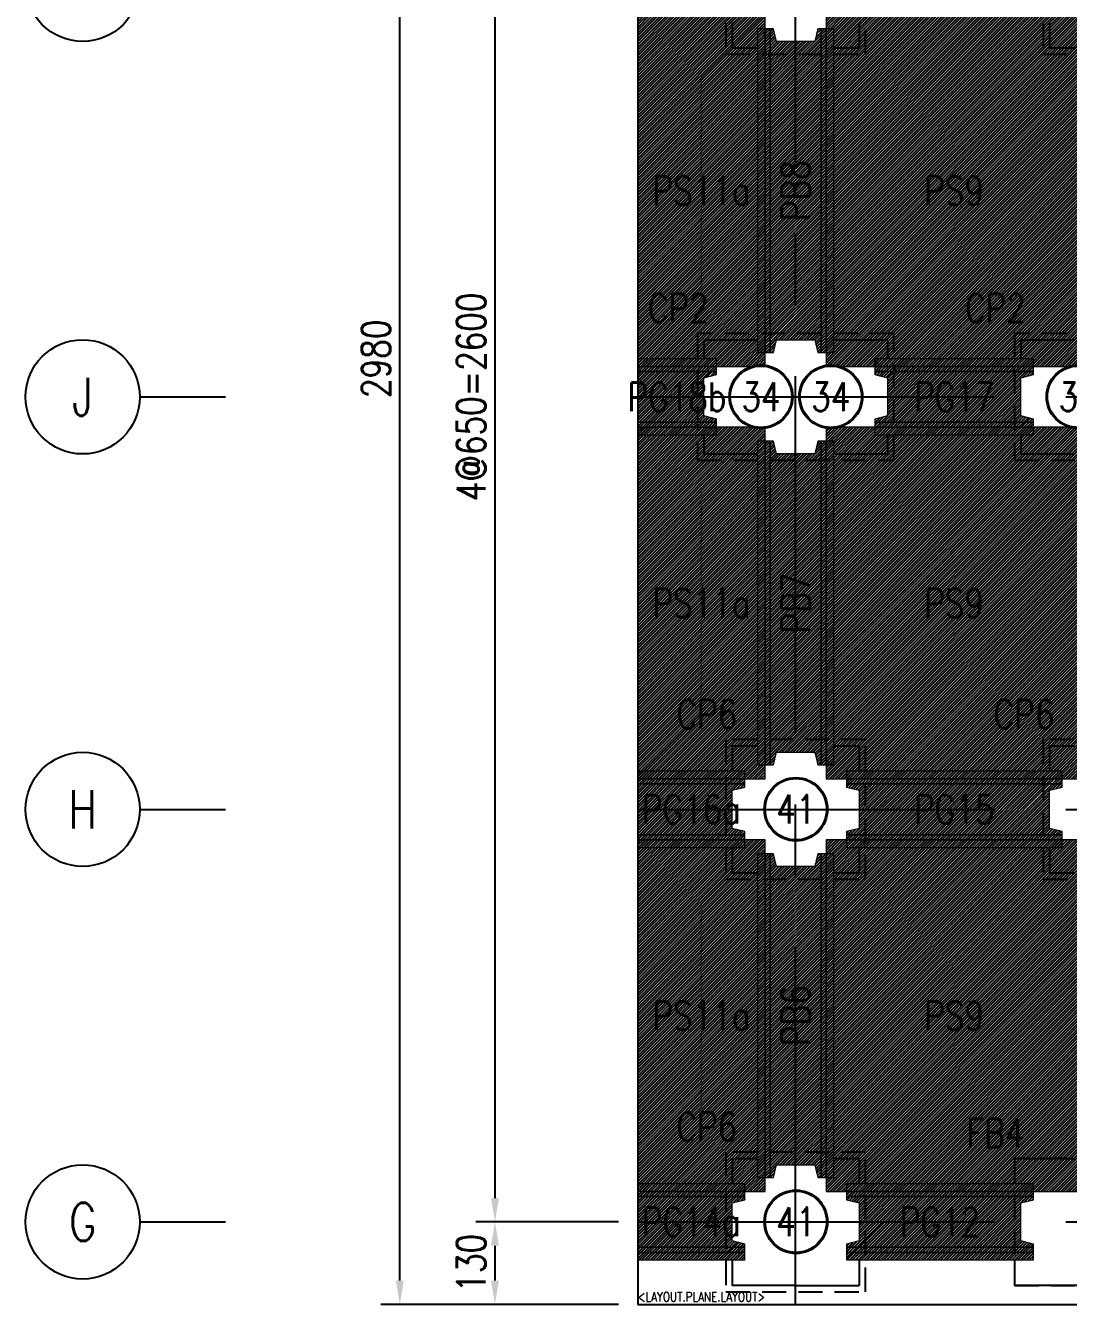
# Model space of a CAD drawing. Extents: x -4754 to 9942, y -22015 to 3841.
# Drawn here: x -1123 to 521, y -19965 to -17950 of the extents above; entities that cross this region are included whole.
import ezdxf
from ezdxf.enums import TextEntityAlignment as Align

# ---------------------------------------------------------------- set-up
doc = ezdxf.new("R2010")
doc.units = 0
doc.header["$LTSCALE"] = 3
doc.linetypes.add('CENTER', pattern=[2, 1.25, -0.25, 0.25, -0.25])
doc.linetypes.add('DASHED', pattern=[19.05, 12.7, -6.35])
doc.layers.get('0').update_dxf_attribs({"linetype": 'CONTINUOUS'})
for name, color, linetype in [('HB_DIM', 1, 'CONTINUOUS'), ('HB_SYMBOLS', 7, 'CONTINUOUS'), ('RCAD.PARM.Trestle', 2, 'CONTINUOUS'), ('基椿', 1, 'CONTINUOUS'), ('底圖', 7, 'CONTINUOUS'), ('預鑄梁', 7, 'CONTINUOUS'), ('預鑄梁_HATCH', 253, 'CONTINUOUS'), ('預鑄梁_TXT', 2, 'CONTINUOUS'), ('預鑄梁_外緣', 7, 'CONTINUOUS'), ('預鑄樁帽', 6, 'CONTINUOUS'), ('預鑄樁帽_TXT', 2, 'CONTINUOUS'), ('預鑄版', 7, 'CONTINUOUS'), ('預鑄版_TXT', 2, 'CONTINUOUS')]:
    doc.layers.add(name, color=color, linetype=linetype)
doc.layers.add('預鑄版_HATCH', color=253, linetype='CONTINUOUS', transparency=0.8)
doc.styles.get("Standard").update_dxf_attribs({"font": 'ROMANS.shx', "width": 0.8, "bigfont": 'LCHINA.shx'})
doc.dimstyles.new('150cm', dxfattribs={"dimscale": 15, "dimtxt": 3, "dimasz": 2.5, "dimexe": 2, "dimexo": 2, "dimgap": 1, "dimtad": 1, "dimdsep": 46, "dimtxsty": 'Standard', "dimcen": 0, "dimclrt": 2, "dimadec": 0, "dimazin": 0, "dimtfac": 1, "dimtix": 1, "dimtmove": 2, "dimatfit": 3, "dimfxl": 1, "dimtolj": 1, "dimtzin": 0, "dimarcsym": 0})

# ---------------------------------------------------------------- blocks, each defined once
blk = doc.blocks.new('*D59')
at = {"layer": 'HB_DIM', "color": 0, "lineweight": -2}
for p, q in [((-188.2, -16984.7), (-563.2, -16984.7)), ((-533.2, -19927.2), (-533.2, -17022.2)), ((-188.2, -19964.7), (-563.2, -19964.7))]:
    blk.add_line(p, q, dxfattribs=at)
at = {"layer": 'HB_DIM', "color": 0}
for points in [[(-526.9, -17022.2), (-539.4, -17022.2), (-533.2, -16984.7)], [(-539.4, -19927.2), (-526.9, -19927.2), (-533.2, -19964.7)]]:
    blk.add_solid(points, dxfattribs=at)
at = {"layer": 'HB_DIM', "color": 2, "linetype": 'Continuous', "insert": (-570.7, -18474.7), "char_height": 45, "attachment_point": 5, "rotation": 90}
blk.add_mtext('\\A1;2980', dxfattribs=at)
blk = doc.blocks.new('gr_t')
at = {"layer": 'HB_SYMBOLS', "color": 4, "linetype": 'Continuous'}
blk.add_line((0, -6), (0, -15), dxfattribs=at)
blk.add_circle((0, 0), 6, dxfattribs=at)
at = {"layer": 'HB_SYMBOLS', "color": 4, "linetype": 'Continuous', "width": 0.8}
blk.add_attdef('A', text='', height=4.5, dxfattribs=at).set_placement((0, 0), align=Align.MIDDLE)
blk = doc.blocks.new('*D63')
at = {"layer": 'HB_DIM', "color": 0, "lineweight": -2}
for p, q in [((-158.2, -19994.7), (-158.2, -20294.7)), ((30.8, -20144.7), (30.8, -20294.7)), ((-120.7, -20264.7), (-6.7, -20264.7))]:
    blk.add_line(p, q, dxfattribs=at)
at = {"layer": 'HB_DIM', "color": 0}
for points in [[(-120.7, -20258.4), (-120.7, -20270.9), (-158.2, -20264.7)], [(-6.7, -20270.9), (-6.7, -20258.4), (30.8, -20264.7)]]:
    blk.add_solid(points, dxfattribs=at)
at = {"layer": 'HB_DIM', "color": 2, "linetype": 'Continuous', "insert": (-63.7, -20227.2), "char_height": 45, "attachment_point": 5}
blk.add_mtext('\\A1;189', dxfattribs=at)
blk = doc.blocks.new('*D94')
at = {"layer": 'HB_DIM', "color": 0, "lineweight": -2}
for p, q in [((-188.2, -17234.7), (-413.2, -17234.7)), ((-383.2, -17272.2), (-383.2, -19797.2)), ((-188.2, -19834.7), (-413.2, -19834.7))]:
    blk.add_line(p, q, dxfattribs=at)
at = {"layer": 'HB_DIM', "color": 0}
for points in [[(-376.9, -17272.2), (-389.4, -17272.2), (-383.2, -17234.7)], [(-389.4, -19797.2), (-376.9, -19797.2), (-383.2, -19834.7)]]:
    blk.add_solid(points, dxfattribs=at)
at = {"layer": 'HB_DIM', "color": 2, "linetype": 'Continuous', "insert": (-420.7, -18534.7), "char_height": 45, "attachment_point": 5, "rotation": 90}
blk.add_mtext('\\A1;4@650=2600', dxfattribs=at)
blk = doc.blocks.new('*D95')
at = {"layer": 'HB_DIM', "color": 0, "lineweight": -2}
for p, q in [((-188.2, -19834.7), (-413.2, -19834.7)), ((-383.2, -19872.2), (-383.2, -19927.2)), ((-188.2, -19964.7), (-413.2, -19964.7))]:
    blk.add_line(p, q, dxfattribs=at)
at = {"layer": 'HB_DIM', "color": 0}
for points in [[(-376.9, -19872.2), (-389.4, -19872.2), (-383.2, -19834.7)], [(-389.4, -19927.2), (-376.9, -19927.2), (-383.2, -19964.7)]]:
    blk.add_solid(points, dxfattribs=at)
at = {"layer": 'HB_DIM', "color": 2, "linetype": 'Continuous', "insert": (-420.7, -19899.7), "char_height": 45, "attachment_point": 5, "rotation": 90}
blk.add_mtext('\\A1;130', dxfattribs=at)
blk = doc.blocks.new('pile')
at = {"color": 7, "linetype": 'Continuous'}
for radius in [50, 48.4]:
    blk.add_circle((0.4, 0.2), radius, dxfattribs=at)
at = {"color": 2, "linetype": 'Continuous', "width": 0.8}
blk.add_attdef('A', text='', height=45, dxfattribs=at).set_placement((0.4, 0.2), align=Align.MIDDLE)

msp = doc.modelspace()

# ---------------------------------------------------------------- hatches: boundary and pattern name
at = {"layer": '預鑄梁_HATCH', "linetype": 'Continuous'}
h = msp.add_hatch(dxfattribs=at)
h.set_pattern_fill('ANSI31', color=256, style=0)
h.paths.add_polyline_path([(30.844, -18444.682), (30.844, -18464.682), (42.844, -18464.682), (50.844, -18464.682), (55.844, -18464.682), (60.844, -18444.682), (120.844, -18444.682), (125.844, -18464.682), (130.844, -18464.682), (138.844, -18464.682), (150.844, -18464.682), (150.844, -18444.682), (150.844, -17974.682), (150.844, -18464.682), (150.844, -17954.682), (150.844, -17954.682), (138.844, -17954.682), (130.844, -17954.682), (125.844, -17954.682), (120.844, -17974.682), (60.844, -17974.682), (55.844, -17954.682), (50.844, -17954.682), (42.844, -17954.682), (30.844, -17954.682), (30.844, -18444.682), (30.844, -17974.682), (30.844, -17954.682), (30.844, -18464.682)], flags=17)
h = msp.add_hatch(dxfattribs=at)
h.set_pattern_fill('ANSI31', color=256, style=0)
h.paths.add_polyline_path([(-158.156, -18594.682), (-34.156, -18594.682), (-34.156, -18594.682), (-34.156, -18582.682), (-34.156, -18574.682), (-34.156, -18569.682), (-54.156, -18564.682), (-54.156, -18504.682), (-34.156, -18499.682), (-34.156, -18494.682), (-34.156, -18486.682), (-34.156, -18474.682), (-34.156, -18474.682), (-158.156, -18474.682), (-158.156, -18474.682)], flags=17)
h = msp.add_hatch(dxfattribs=at)
h.set_pattern_fill('ANSI31', color=256, style=0)
h.paths.add_polyline_path([(215.844, -18594.682), (465.844, -18594.682), (465.844, -18594.682), (465.844, -18582.682), (465.844, -18574.682), (465.844, -18569.682), (445.844, -18564.682), (445.844, -18504.682), (465.844, -18499.682), (465.844, -18494.682), (465.844, -18486.682), (465.844, -18474.682), (465.844, -18474.682), (215.844, -18474.682), (215.844, -18474.682), (215.844, -18486.682), (215.844, -18494.682), (215.844, -18499.682), (235.844, -18504.682), (235.844, -18564.682), (215.844, -18569.682), (215.844, -18574.682), (215.844, -18582.682)], flags=17)
h = msp.add_hatch(dxfattribs=at)
h.set_pattern_fill('ANSI31', color=256, style=0)
h.paths.add_polyline_path([(30.844, -19094.682), (30.844, -19114.682), (42.844, -19114.682), (50.844, -19114.682), (55.844, -19114.682), (60.844, -19094.682), (120.844, -19094.682), (125.844, -19114.682), (130.844, -19114.682), (138.844, -19114.682), (150.844, -19114.682), (150.844, -19094.682), (150.844, -18624.682), (150.844, -19114.682), (150.844, -18604.682), (150.844, -18604.682), (138.844, -18604.682), (130.844, -18604.682), (125.844, -18604.682), (120.844, -18624.682), (60.844, -18624.682), (55.844, -18604.682), (50.844, -18604.682), (42.844, -18604.682), (30.844, -18604.682), (30.844, -19094.682), (30.844, -18624.682), (30.844, -18604.682), (30.844, -19114.682)], flags=17)
h = msp.add_hatch(dxfattribs=at)
h.set_pattern_fill('ANSI31', color=256, style=0)
h.paths.add_polyline_path([(-158.156, -19244.682), (10.844, -19244.682), (10.844, -19244.682), (10.844, -19232.682), (10.844, -19224.682), (10.844, -19219.682), (-9.156, -19214.682), (-9.156, -19154.682), (10.844, -19149.682), (10.844, -19144.682), (10.844, -19136.682), (10.844, -19124.682), (10.844, -19124.682), (-158.156, -19124.682), (-158.156, -19124.682)], flags=17)
h = msp.add_hatch(dxfattribs=at)
h.set_pattern_fill('ANSI31', color=256, style=0)
h.paths.add_polyline_path([(170.844, -19244.682), (510.844, -19244.682), (510.844, -19244.682), (510.844, -19232.682), (510.844, -19224.682), (510.844, -19219.682), (490.844, -19214.682), (490.844, -19154.682), (510.844, -19149.682), (510.844, -19144.682), (510.844, -19136.682), (510.844, -19124.682), (510.844, -19124.682), (170.844, -19124.682), (170.844, -19124.682), (170.844, -19136.682), (170.844, -19144.682), (170.844, -19149.682), (190.844, -19154.682), (190.844, -19214.682), (170.844, -19219.682), (170.844, -19224.682), (170.844, -19232.682)], flags=17)
h = msp.add_hatch(dxfattribs=at)
h.set_pattern_fill('ANSI31', color=256, style=0)
h.paths.add_polyline_path([(30.844, -19744.682), (30.844, -19764.682), (42.844, -19764.682), (50.844, -19764.682), (55.844, -19764.682), (60.844, -19744.682), (120.844, -19744.682), (125.844, -19764.682), (130.844, -19764.682), (138.844, -19764.682), (150.844, -19764.682), (150.844, -19744.682), (150.844, -19274.682), (150.844, -19764.682), (150.844, -19254.682), (150.844, -19254.682), (138.844, -19254.682), (130.844, -19254.682), (125.844, -19254.682), (120.844, -19274.682), (60.844, -19274.682), (55.844, -19254.682), (50.844, -19254.682), (42.844, -19254.682), (30.844, -19254.682), (30.844, -19744.682), (30.844, -19274.682), (30.844, -19254.682), (30.844, -19764.682)], flags=17)
h = msp.add_hatch(dxfattribs=at)
h.set_pattern_fill('ANSI31', color=256, style=0)
h.paths.add_polyline_path([(-158.156, -19894.682), (10.844, -19894.682), (10.844, -19894.682), (10.844, -19882.682), (10.844, -19874.682), (10.844, -19869.682), (-9.156, -19864.682), (-9.156, -19804.682), (10.844, -19799.682), (10.844, -19794.682), (10.844, -19786.682), (10.844, -19774.682), (10.844, -19774.682), (-158.156, -19774.682), (-158.156, -19774.682)], flags=17)
h = msp.add_hatch(dxfattribs=at)
h.set_pattern_fill('ANSI31', color=256, style=0)
h.paths.add_polyline_path([(170.844, -19894.682), (465.844, -19894.682), (465.844, -19894.682), (465.844, -19882.682), (465.844, -19874.682), (465.844, -19869.682), (445.844, -19864.682), (445.844, -19804.682), (465.844, -19799.682), (465.844, -19794.682), (465.844, -19786.682), (465.844, -19774.682), (465.844, -19774.682), (170.844, -19774.682), (170.844, -19774.682), (170.844, -19786.682), (170.844, -19794.682), (170.844, -19799.682), (190.844, -19804.682), (190.844, -19864.682), (170.844, -19869.682), (170.844, -19874.682), (170.844, -19882.682)], flags=17)
at = {"layer": '預鑄版_HATCH', "linetype": 'Continuous'}
h = msp.add_hatch(dxfattribs=at)
h.set_pattern_fill('ANSI31', color=256, style=0)
h.paths.add_polyline_path([(-158.156, -18486.682), (42.844, -18486.682), (42.844, -17932.682), (-158.156, -17932.682)], flags=17)
h = msp.add_hatch(dxfattribs=at)
h.set_pattern_fill('ANSI31', color=256, style=0)
h.paths.add_polyline_path([(138.844, -18486.682), (542.844, -18486.682), (542.844, -17932.682), (138.844, -17932.682)], flags=17)
h = msp.add_hatch(dxfattribs=at)
h.set_pattern_fill('ANSI31', color=256, style=0)
h.paths.add_polyline_path([(-158.156, -19136.682), (42.844, -19136.682), (42.844, -18582.682), (-158.156, -18582.682)], flags=17)
h = msp.add_hatch(dxfattribs=at)
h.set_pattern_fill('ANSI31', color=256, style=0)
h.paths.add_polyline_path([(138.844, -19136.682), (542.844, -19136.682), (542.844, -18582.682), (138.844, -18582.682)], flags=17)
h = msp.add_hatch(dxfattribs=at)
h.set_pattern_fill('ANSI31', color=256, style=0)
h.paths.add_polyline_path([(-158.156, -19786.682), (42.844, -19786.682), (42.844, -19232.682), (-158.156, -19232.682)], flags=17)
h = msp.add_hatch(dxfattribs=at)
h.set_pattern_fill('ANSI31', color=256, style=0)
h.paths.add_polyline_path([(138.844, -19786.682), (542.844, -19786.682), (542.844, -19232.682), (138.844, -19232.682)], flags=17)

# ---------------------------------------------------------------- linework, layer by layer
at = {"layer": '底圖', "color": 4, "linetype": 'Continuous'}
msp.add_lwpolyline([(-158.156, -19964.682), (4339.844, -19964.682), (4339.844, -16984.682), (-158.156, -16984.682), (-158.156, -19964.682)], dxfattribs=at)
at = {"layer": '底圖', "color": 252, "linetype": 'CENTER', "ltscale": 150}
for points in [[(90.844, -19964.682), (90.844, -16984.682)], [(-158.156, -18534.682), (4339.844, -18534.682)], [(-158.156, -19184.682), (4339.844, -19184.682)], [(-158.156, -19834.682), (4339.844, -19834.682)]]:
    msp.add_lwpolyline(points, dxfattribs=at)
at = {"layer": '預鑄梁', "lineweight": 5}
for p, q in [((42.844, -17954.682, 140), (30.844, -17954.682, 140)), ((30.844, -17954.682, 140), (30.844, -17974.682, 140)), ((50.844, -17954.682, 124), (42.844, -17954.682, 140)), ((42.844, -17954.682, 140), (42.844, -17974.682, 140)), ((42.844, -17974.682, 140), (42.844, -17954.682, 140)), ((55.844, -17954.682, 124), (50.844, -17954.682, 124)), ((50.844, -17954.682, 124), (50.844, -17974.682, 124)), ((50.844, -17974.682, 124), (50.844, -17954.682, 124)), ((60.844, -17974.682, 124), (55.844, -17954.682, 124)), ((125.844, -17954.682, 124), (120.844, -17974.682, 124)), ((130.844, -17954.682, 124), (125.844, -17954.682, 124)), ((130.844, -17974.682, 124), (130.844, -17954.682, 124)), ((130.844, -17954.682, 124), (130.844, -17974.682, 124)), ((138.844, -17954.682, 140), (130.844, -17954.682, 124)), ((138.844, -17974.682, 140), (138.844, -17954.682, 140)), ((138.844, -17954.682, 140), (138.844, -17974.682, 140)), ((150.844, -17954.682, 140), (138.844, -17954.682, 140)), ((150.844, -17974.682, 140), (150.844, -17954.682, 140)), ((30.844, -17974.682, 140), (30.844, -18444.682, 140)), ((42.844, -17974.682, 140), (42.844, -18444.682, 140)), ((42.844, -18444.682, 140), (42.844, -17974.682, 140)), ((50.844, -18444.682, 124), (50.844, -17974.682, 124)), ((50.844, -17974.682, 124), (50.844, -18444.682, 124)), ((120.844, -17974.682, 124), (60.844, -17974.682, 124)), ((130.844, -17974.682, 124), (130.844, -18444.682, 124)), ((130.844, -18444.682, 124), (130.844, -17974.682, 124)), ((138.844, -17974.682, 140), (138.844, -18444.682, 140)), ((138.844, -18444.682, 140), (138.844, -17974.682, 140)), ((150.844, -18444.682, 140), (150.844, -17974.682, 140)), ((30.844, -18444.682, 140), (30.844, -18464.682, 140)), ((42.844, -18444.682, 140), (42.844, -18464.682, 140)), ((42.844, -18464.682, 140), (42.844, -18444.682, 140)), ((50.844, -18444.682, 124), (50.844, -18464.682, 124)), ((50.844, -18464.682, 124), (50.844, -18444.682, 124)), ((55.844, -18464.682, 124), (60.844, -18444.682, 124)), ((60.844, -18444.682, 124), (120.844, -18444.682, 124)), ((120.844, -18444.682, 124), (125.844, -18464.682, 124)), ((130.844, -18464.682, 124), (130.844, -18444.682, 124)), ((130.844, -18444.682, 124), (130.844, -18464.682, 124)), ((138.844, -18464.682, 140), (138.844, -18444.682, 140)), ((138.844, -18444.682, 140), (138.844, -18464.682, 140)), ((150.844, -18464.682, 140), (150.844, -18444.682, 140)), ((-54.156, -18474.682, 140), (-158.156, -18474.682, 140)), ((-158.156, -18474.682, 140), (-158.156, -18486.682, 140)), ((-34.156, -18474.682, 140), (-54.156, -18474.682, 140)), ((-34.156, -18486.682, 140), (-34.156, -18474.682, 140)), ((30.844, -18464.682, 140), (42.844, -18464.682, 140)), ((42.844, -18464.682, 140), (50.844, -18464.682, 124)), ((50.844, -18464.682, 124), (55.844, -18464.682, 124)), ((125.844, -18464.682, 124), (130.844, -18464.682, 124)), ((130.844, -18464.682, 124), (138.844, -18464.682, 140)), ((138.844, -18464.682, 140), (150.844, -18464.682, 140)), ((235.844, -18474.682, 140), (215.844, -18474.682, 140)), ((215.844, -18474.682, 140), (215.844, -18486.682, 140)), ((445.844, -18474.682, 140), (235.844, -18474.682, 140)), ((465.844, -18474.682, 140), (445.844, -18474.682, 140)), ((465.844, -18486.682, 140), (465.844, -18474.682, 140)), ((-54.156, -18486.682, 140), (-158.156, -18486.682, 140)), ((-158.156, -18486.682, 140), (-158.156, -18494.682, 127)), ((-158.156, -18486.682, 140), (-54.156, -18486.682, 140)), ((-158.156, -18494.682, 127), (-54.156, -18494.682, 127)), ((-54.156, -18494.682, 127), (-158.156, -18494.682, 127)), ((-158.156, -18494.682, 127), (-158.156, -18574.682, 127)), ((-34.156, -18486.682, 140), (-54.156, -18486.682, 140)), ((-54.156, -18486.682, 140), (-34.156, -18486.682, 140)), ((-34.156, -18494.682, 127), (-54.156, -18494.682, 127)), ((-54.156, -18494.682, 127), (-34.156, -18494.682, 127)), ((-34.156, -18494.682, 127), (-34.156, -18486.682, 140)), ((-34.156, -18499.682, 127), (-34.156, -18494.682, 127)), ((235.844, -18486.682, 140), (215.844, -18486.682, 140)), ((215.844, -18486.682, 140), (215.844, -18494.682, 127)), ((215.844, -18486.682, 140), (235.844, -18486.682, 140)), ((235.844, -18494.682, 127), (215.844, -18494.682, 127)), ((215.844, -18494.682, 127), (215.844, -18499.682, 127)), ((215.844, -18494.682, 127), (235.844, -18494.682, 127)), ((445.844, -18486.682, 140), (235.844, -18486.682, 140)), ((235.844, -18486.682, 140), (445.844, -18486.682, 140)), ((235.844, -18494.682, 127), (445.844, -18494.682, 127)), ((445.844, -18494.682, 127), (235.844, -18494.682, 127)), ((465.844, -18486.682, 140), (445.844, -18486.682, 140)), ((445.844, -18486.682, 140), (465.844, -18486.682, 140)), ((465.844, -18494.682, 127), (445.844, -18494.682, 127)), ((445.844, -18494.682, 127), (465.844, -18494.682, 127)), ((465.844, -18494.682, 127), (465.844, -18486.682, 140)), ((465.844, -18499.682, 127), (465.844, -18494.682, 127)), ((-54.156, -18504.682, 127), (-34.156, -18499.682, 127)), ((-54.156, -18564.682, 127), (-54.156, -18504.682, 127)), ((215.844, -18499.682, 127), (235.844, -18504.682, 127)), ((235.844, -18504.682, 127), (235.844, -18564.682, 127)), ((445.844, -18504.682, 127), (465.844, -18499.682, 127)), ((445.844, -18564.682, 127), (445.844, -18504.682, 127)), ((-54.156, -18574.682, 127), (-158.156, -18574.682, 127)), ((-158.156, -18574.682, 127), (-158.156, -18582.682, 143)), ((-158.156, -18574.682, 127), (-54.156, -18574.682, 127)), ((-34.156, -18569.682, 127), (-54.156, -18564.682, 127)), ((-54.156, -18574.682, 127), (-34.156, -18574.682, 127)), ((-34.156, -18574.682, 127), (-54.156, -18574.682, 127)), ((-34.156, -18574.682, 127), (-34.156, -18569.682, 127)), ((-34.156, -18582.682, 143), (-34.156, -18574.682, 127)), ((235.844, -18564.682, 127), (215.844, -18569.682, 127)), ((215.844, -18569.682, 127), (215.844, -18574.682, 127)), ((215.844, -18574.682, 127), (235.844, -18574.682, 127)), ((235.844, -18574.682, 127), (215.844, -18574.682, 127)), ((215.844, -18574.682, 127), (215.844, -18582.682, 143)), ((445.844, -18574.682, 127), (235.844, -18574.682, 127)), ((235.844, -18574.682, 127), (445.844, -18574.682, 127)), ((465.844, -18569.682, 127), (445.844, -18564.682, 127)), ((445.844, -18574.682, 127), (465.844, -18574.682, 127)), ((465.844, -18574.682, 127), (445.844, -18574.682, 127)), ((465.844, -18574.682, 127), (465.844, -18569.682, 127)), ((465.844, -18582.682, 143), (465.844, -18574.682, 127)), ((-54.156, -18582.682, 143), (-158.156, -18582.682, 143)), ((-158.156, -18582.682, 143), (-158.156, -18594.682, 143)), ((-158.156, -18582.682, 143), (-54.156, -18582.682, 143)), ((-158.156, -18594.682, 143), (-54.156, -18594.682, 143)), ((-54.156, -18582.682, 143), (-34.156, -18582.682, 143)), ((-34.156, -18582.682, 143), (-54.156, -18582.682, 143)), ((-54.156, -18594.682, 143), (-34.156, -18594.682, 143)), ((-34.156, -18594.682, 143), (-34.156, -18582.682, 143)), ((215.844, -18582.682, 143), (235.844, -18582.682, 143)), ((235.844, -18582.682, 143), (215.844, -18582.682, 143)), ((215.844, -18582.682, 143), (215.844, -18594.682, 143)), ((215.844, -18594.682, 143), (235.844, -18594.682, 143)), ((445.844, -18582.682, 143), (235.844, -18582.682, 143)), ((235.844, -18582.682, 143), (445.844, -18582.682, 143)), ((235.844, -18594.682, 143), (445.844, -18594.682, 143)), ((445.844, -18582.682, 143), (465.844, -18582.682, 143)), ((465.844, -18582.682, 143), (445.844, -18582.682, 143)), ((445.844, -18594.682, 143), (465.844, -18594.682, 143)), ((465.844, -18594.682, 143), (465.844, -18582.682, 143)), ((42.844, -18604.682, 143), (30.844, -18604.682, 143)), ((30.844, -18604.682, 143), (30.844, -18624.682, 143)), ((50.844, -18604.682, 127), (42.844, -18604.682, 143)), ((42.844, -18604.682, 143), (42.844, -18624.682, 143)), ((42.844, -18624.682, 143), (42.844, -18604.682, 143)), ((55.844, -18604.682, 127), (50.844, -18604.682, 127)), ((50.844, -18604.682, 127), (50.844, -18624.682, 127)), ((50.844, -18624.682, 127), (50.844, -18604.682, 127)), ((60.844, -18624.682, 127), (55.844, -18604.682, 127)), ((125.844, -18604.682, 127), (120.844, -18624.682, 127)), ((130.844, -18604.682, 127), (125.844, -18604.682, 127)), ((130.844, -18624.682, 127), (130.844, -18604.682, 127)), ((130.844, -18604.682, 127), (130.844, -18624.682, 127)), ((138.844, -18604.682, 143), (130.844, -18604.682, 127)), ((138.844, -18624.682, 143), (138.844, -18604.682, 143)), ((138.844, -18604.682, 143), (138.844, -18624.682, 143)), ((150.844, -18604.682, 143), (138.844, -18604.682, 143)), ((150.844, -18624.682, 143), (150.844, -18604.682, 143)), ((30.844, -18624.682, 143), (30.844, -19094.682, 143)), ((42.844, -18624.682, 143), (42.844, -19094.682, 143)), ((42.844, -19094.682, 143), (42.844, -18624.682, 143)), ((50.844, -19094.682, 127), (50.844, -18624.682, 127)), ((50.844, -18624.682, 127), (50.844, -19094.682, 127)), ((120.844, -18624.682, 127), (60.844, -18624.682, 127)), ((130.844, -18624.682, 127), (130.844, -19094.682, 127)), ((130.844, -19094.682, 127), (130.844, -18624.682, 127)), ((138.844, -18624.682, 143), (138.844, -19094.682, 143)), ((138.844, -19094.682, 143), (138.844, -18624.682, 143)), ((150.844, -19094.682, 143), (150.844, -18624.682, 143)), ((30.844, -19094.682, 143), (30.844, -19114.682, 143)), ((42.844, -19094.682, 143), (42.844, -19114.682, 143)), ((42.844, -19114.682, 143), (42.844, -19094.682, 143)), ((50.844, -19094.682, 127), (50.844, -19114.682, 127)), ((50.844, -19114.682, 127), (50.844, -19094.682, 127)), ((55.844, -19114.682, 127), (60.844, -19094.682, 127)), ((60.844, -19094.682, 127), (120.844, -19094.682, 127)), ((120.844, -19094.682, 127), (125.844, -19114.682, 127)), ((130.844, -19114.682, 127), (130.844, -19094.682, 127)), ((130.844, -19094.682, 127), (130.844, -19114.682, 127)), ((138.844, -19114.682, 143), (138.844, -19094.682, 143)), ((138.844, -19094.682, 143), (138.844, -19114.682, 143)), ((150.844, -19114.682, 143), (150.844, -19094.682, 143)), ((30.844, -19114.682, 143), (42.844, -19114.682, 143)), ((42.844, -19114.682, 143), (50.844, -19114.682, 127)), ((50.844, -19114.682, 127), (55.844, -19114.682, 127)), ((125.844, -19114.682, 127), (130.844, -19114.682, 127)), ((130.844, -19114.682, 127), (138.844, -19114.682, 143)), ((138.844, -19114.682, 143), (150.844, -19114.682, 143)), ((-9.156, -19124.682, 143), (-158.156, -19124.682, 143)), ((-158.156, -19124.682, 143), (-158.156, -19136.682, 143)), ((-9.156, -19136.682, 143), (-158.156, -19136.682, 143)), ((-158.156, -19136.682, 143), (-158.156, -19144.682, 130)), ((-158.156, -19136.682, 143), (-9.156, -19136.682, 143)), ((10.844, -19124.682, 143), (-9.156, -19124.682, 143)), ((10.844, -19136.682, 143), (-9.156, -19136.682, 143)), ((-9.156, -19136.682, 143), (10.844, -19136.682, 143)), ((10.844, -19136.682, 143), (10.844, -19124.682, 143)), ((10.844, -19144.682, 130), (10.844, -19136.682, 143)), ((190.844, -19124.682, 143), (170.844, -19124.682, 143)), ((170.844, -19124.682, 143), (170.844, -19136.682, 143)), ((190.844, -19136.682, 143), (170.844, -19136.682, 143)), ((170.844, -19136.682, 143), (170.844, -19144.682, 130)), ((170.844, -19136.682, 143), (190.844, -19136.682, 143)), ((490.844, -19124.682, 143), (190.844, -19124.682, 143)), ((490.844, -19136.682, 143), (190.844, -19136.682, 143)), ((190.844, -19136.682, 143), (490.844, -19136.682, 143)), ((510.844, -19124.682, 143), (490.844, -19124.682, 143)), ((510.844, -19136.682, 143), (490.844, -19136.682, 143)), ((490.844, -19136.682, 143), (510.844, -19136.682, 143)), ((510.844, -19136.682, 143), (510.844, -19124.682, 143)), ((510.844, -19144.682, 130), (510.844, -19136.682, 143)), ((-158.156, -19144.682, 130), (-9.156, -19144.682, 130)), ((-9.156, -19144.682, 130), (-158.156, -19144.682, 130)), ((-158.156, -19144.682, 130), (-158.156, -19224.682, 130)), ((10.844, -19144.682, 130), (-9.156, -19144.682, 130)), ((-9.156, -19144.682, 130), (10.844, -19144.682, 130)), ((-9.156, -19154.682, 130), (10.844, -19149.682, 130)), ((-9.156, -19214.682, 130), (-9.156, -19154.682, 130)), ((10.844, -19149.682, 130), (10.844, -19144.682, 130)), ((190.844, -19144.682, 130), (170.844, -19144.682, 130)), ((170.844, -19144.682, 130), (170.844, -19149.682, 130)), ((170.844, -19144.682, 130), (190.844, -19144.682, 130)), ((170.844, -19149.682, 130), (190.844, -19154.682, 130)), ((190.844, -19144.682, 130), (490.844, -19144.682, 130)), ((490.844, -19144.682, 130), (190.844, -19144.682, 130)), ((190.844, -19154.682, 130), (190.844, -19214.682, 130)), ((510.844, -19144.682, 130), (490.844, -19144.682, 130)), ((490.844, -19144.682, 130), (510.844, -19144.682, 130)), ((490.844, -19154.682, 130), (510.844, -19149.682, 130)), ((490.844, -19214.682, 130), (490.844, -19154.682, 130)), ((510.844, -19149.682, 130), (510.844, -19144.682, 130)), ((10.844, -19219.682, 130), (-9.156, -19214.682, 130)), ((10.844, -19224.682, 130), (10.844, -19219.682, 130)), ((190.844, -19214.682, 130), (170.844, -19219.682, 130)), ((170.844, -19219.682, 130), (170.844, -19224.682, 130)), ((510.844, -19219.682, 130), (490.844, -19214.682, 130)), ((510.844, -19224.682, 130), (510.844, -19219.682, 130)), ((-9.156, -19224.682, 130), (-158.156, -19224.682, 130)), ((-158.156, -19224.682, 130), (-158.156, -19232.682, 146)), ((-158.156, -19224.682, 130), (-9.156, -19224.682, 130)), ((-9.156, -19232.682, 146), (-158.156, -19232.682, 146)), ((-158.156, -19232.682, 146), (-158.156, -19244.682, 146)), ((-158.156, -19232.682, 146), (-9.156, -19232.682, 146)), ((-9.156, -19224.682, 130), (10.844, -19224.682, 130)), ((10.844, -19224.682, 130), (-9.156, -19224.682, 130)), ((-9.156, -19232.682, 146), (10.844, -19232.682, 146)), ((10.844, -19232.682, 146), (-9.156, -19232.682, 146)), ((10.844, -19232.682, 146), (10.844, -19224.682, 130)), ((10.844, -19244.682, 146), (10.844, -19232.682, 146)), ((170.844, -19224.682, 130), (190.844, -19224.682, 130)), ((190.844, -19224.682, 130), (170.844, -19224.682, 130)), ((170.844, -19224.682, 130), (170.844, -19232.682, 146)), ((170.844, -19232.682, 146), (190.844, -19232.682, 146)), ((190.844, -19232.682, 146), (170.844, -19232.682, 146)), ((170.844, -19232.682, 146), (170.844, -19244.682, 146)), ((490.844, -19224.682, 130), (190.844, -19224.682, 130)), ((190.844, -19224.682, 130), (490.844, -19224.682, 130)), ((490.844, -19232.682, 146), (190.844, -19232.682, 146)), ((190.844, -19232.682, 146), (490.844, -19232.682, 146)), ((490.844, -19224.682, 130), (510.844, -19224.682, 130)), ((510.844, -19224.682, 130), (490.844, -19224.682, 130)), ((490.844, -19232.682, 146), (510.844, -19232.682, 146)), ((510.844, -19232.682, 146), (490.844, -19232.682, 146)), ((510.844, -19232.682, 146), (510.844, -19224.682, 130)), ((510.844, -19244.682, 146), (510.844, -19232.682, 146)), ((-158.156, -19244.682, 146), (-9.156, -19244.682, 146)), ((-9.156, -19244.682, 146), (10.844, -19244.682, 146)), ((42.844, -19254.682, 146), (30.844, -19254.682, 146)), ((30.844, -19254.682, 146), (30.844, -19274.682, 146)), ((50.844, -19254.682, 130), (42.844, -19254.682, 146)), ((42.844, -19254.682, 146), (42.844, -19274.682, 146)), ((42.844, -19274.682, 146), (42.844, -19254.682, 146)), ((55.844, -19254.682, 130), (50.844, -19254.682, 130)), ((50.844, -19254.682, 130), (50.844, -19274.682, 130)), ((50.844, -19274.682, 130), (50.844, -19254.682, 130)), ((60.844, -19274.682, 130), (55.844, -19254.682, 130)), ((125.844, -19254.682, 130), (120.844, -19274.682, 130)), ((130.844, -19254.682, 130), (125.844, -19254.682, 130)), ((130.844, -19274.682, 130), (130.844, -19254.682, 130)), ((130.844, -19254.682, 130), (130.844, -19274.682, 130)), ((138.844, -19254.682, 146), (130.844, -19254.682, 130)), ((138.844, -19274.682, 146), (138.844, -19254.682, 146)), ((138.844, -19254.682, 146), (138.844, -19274.682, 146)), ((150.844, -19254.682, 146), (138.844, -19254.682, 146)), ((150.844, -19274.682, 146), (150.844, -19254.682, 146)), ((170.844, -19244.682, 146), (190.844, -19244.682, 146)), ((190.844, -19244.682, 146), (490.844, -19244.682, 146)), ((490.844, -19244.682, 146), (510.844, -19244.682, 146)), ((30.844, -19274.682, 146), (30.844, -19744.682, 146)), ((42.844, -19274.682, 146), (42.844, -19744.682, 146)), ((42.844, -19744.682, 146), (42.844, -19274.682, 146)), ((50.844, -19744.682, 130), (50.844, -19274.682, 130)), ((50.844, -19274.682, 130), (50.844, -19744.682, 130)), ((120.844, -19274.682, 130), (60.844, -19274.682, 130)), ((130.844, -19274.682, 130), (130.844, -19744.682, 130)), ((130.844, -19744.682, 130), (130.844, -19274.682, 130)), ((138.844, -19274.682, 146), (138.844, -19744.682, 146)), ((138.844, -19744.682, 146), (138.844, -19274.682, 146)), ((150.844, -19744.682, 146), (150.844, -19274.682, 146)), ((30.844, -19744.682, 146), (30.844, -19764.682, 146)), ((42.844, -19744.682, 146), (42.844, -19764.682, 146)), ((42.844, -19764.682, 146), (42.844, -19744.682, 146)), ((50.844, -19744.682, 130), (50.844, -19764.682, 130)), ((50.844, -19764.682, 130), (50.844, -19744.682, 130)), ((55.844, -19764.682, 130), (60.844, -19744.682, 130)), ((60.844, -19744.682, 130), (120.844, -19744.682, 130)), ((120.844, -19744.682, 130), (125.844, -19764.682, 130)), ((130.844, -19764.682, 130), (130.844, -19744.682, 130)), ((130.844, -19744.682, 130), (130.844, -19764.682, 130)), ((138.844, -19764.682, 146), (138.844, -19744.682, 146)), ((138.844, -19744.682, 146), (138.844, -19764.682, 146)), ((150.844, -19764.682, 146), (150.844, -19744.682, 146)), ((30.844, -19764.682, 146), (42.844, -19764.682, 146)), ((42.844, -19764.682, 146), (50.844, -19764.682, 130)), ((50.844, -19764.682, 130), (55.844, -19764.682, 130)), ((125.844, -19764.682, 130), (130.844, -19764.682, 130)), ((130.844, -19764.682, 130), (138.844, -19764.682, 146)), ((138.844, -19764.682, 146), (150.844, -19764.682, 146)), ((-9.156, -19774.682, 146), (-158.156, -19774.682, 146)), ((-158.156, -19774.682, 146), (-158.156, -19786.682, 146)), ((-9.156, -19786.682, 146), (-158.156, -19786.682, 146)), ((-158.156, -19786.682, 146), (-158.156, -19794.682, 134)), ((-158.156, -19786.682, 146), (-9.156, -19786.682, 146)), ((10.844, -19774.682, 146), (-9.156, -19774.682, 146)), ((10.844, -19786.682, 146), (-9.156, -19786.682, 146)), ((-9.156, -19786.682, 146), (10.844, -19786.682, 146)), ((10.844, -19786.682, 146), (10.844, -19774.682, 146)), ((10.844, -19794.682, 134), (10.844, -19786.682, 146)), ((190.844, -19774.682, 146), (170.844, -19774.682, 146)), ((170.844, -19774.682, 146), (170.844, -19786.682, 146)), ((190.844, -19786.682, 146), (170.844, -19786.682, 146)), ((170.844, -19786.682, 146), (170.844, -19794.682, 134)), ((170.844, -19786.682, 146), (190.844, -19786.682, 146)), ((445.844, -19774.682, 146), (190.844, -19774.682, 146)), ((445.844, -19786.682, 146), (190.844, -19786.682, 146)), ((190.844, -19786.682, 146), (445.844, -19786.682, 146)), ((465.844, -19774.682, 146), (445.844, -19774.682, 146)), ((465.844, -19786.682, 146), (445.844, -19786.682, 146)), ((445.844, -19786.682, 146), (465.844, -19786.682, 146)), ((465.844, -19786.682, 146), (465.844, -19774.682, 146)), ((465.844, -19794.682, 134), (465.844, -19786.682, 146)), ((-158.156, -19794.682, 134), (-9.156, -19794.682, 134)), ((-9.156, -19794.682, 134), (-158.156, -19794.682, 134)), ((-158.156, -19794.682, 134), (-158.156, -19874.682, 134)), ((10.844, -19794.682, 134), (-9.156, -19794.682, 134)), ((-9.156, -19794.682, 134), (10.844, -19794.682, 134)), ((-9.156, -19804.682, 134), (10.844, -19799.682, 134)), ((-9.156, -19864.682, 134), (-9.156, -19804.682, 134)), ((10.844, -19799.682, 134), (10.844, -19794.682, 134)), ((190.844, -19794.682, 134), (170.844, -19794.682, 134)), ((170.844, -19794.682, 134), (170.844, -19799.682, 134)), ((170.844, -19794.682, 134), (190.844, -19794.682, 134)), ((170.844, -19799.682, 134), (190.844, -19804.682, 134)), ((190.844, -19794.682, 134), (445.844, -19794.682, 134)), ((445.844, -19794.682, 134), (190.844, -19794.682, 134)), ((190.844, -19804.682, 134), (190.844, -19864.682, 134)), ((465.844, -19794.682, 134), (445.844, -19794.682, 134)), ((445.844, -19794.682, 134), (465.844, -19794.682, 134)), ((445.844, -19804.682, 134), (465.844, -19799.682, 134)), ((445.844, -19864.682, 134), (445.844, -19804.682, 134)), ((465.844, -19799.682, 134), (465.844, -19794.682, 134)), ((10.844, -19869.682, 134), (-9.156, -19864.682, 134)), ((190.844, -19864.682, 134), (170.844, -19869.682, 134)), ((465.844, -19869.682, 134), (445.844, -19864.682, 134)), ((-9.156, -19874.682, 134), (-158.156, -19874.682, 134)), ((-158.156, -19874.682, 134), (-158.156, -19882.682, 150)), ((-158.156, -19874.682, 134), (-9.156, -19874.682, 134)), ((-9.156, -19882.682, 150), (-158.156, -19882.682, 150)), ((-158.156, -19882.682, 150), (-158.156, -19894.682, 150)), ((-158.156, -19882.682, 150), (-9.156, -19882.682, 150)), ((-9.156, -19874.682, 134), (10.844, -19874.682, 134)), ((10.844, -19874.682, 134), (-9.156, -19874.682, 134)), ((-9.156, -19882.682, 150), (10.844, -19882.682, 150)), ((10.844, -19882.682, 150), (-9.156, -19882.682, 150)), ((10.844, -19874.682, 134), (10.844, -19869.682, 134)), ((10.844, -19882.682, 150), (10.844, -19874.682, 134)), ((10.844, -19894.682, 150), (10.844, -19882.682, 150)), ((170.844, -19869.682, 134), (170.844, -19874.682, 134)), ((170.844, -19874.682, 134), (190.844, -19874.682, 134)), ((190.844, -19874.682, 134), (170.844, -19874.682, 134)), ((170.844, -19874.682, 134), (170.844, -19882.682, 150)), ((170.844, -19882.682, 150), (190.844, -19882.682, 150)), ((190.844, -19882.682, 150), (170.844, -19882.682, 150)), ((170.844, -19882.682, 150), (170.844, -19894.682, 150)), ((445.844, -19874.682, 134), (190.844, -19874.682, 134)), ((190.844, -19874.682, 134), (445.844, -19874.682, 134)), ((445.844, -19882.682, 150), (190.844, -19882.682, 150)), ((190.844, -19882.682, 150), (445.844, -19882.682, 150)), ((445.844, -19874.682, 134), (465.844, -19874.682, 134)), ((465.844, -19874.682, 134), (445.844, -19874.682, 134)), ((445.844, -19882.682, 150), (465.844, -19882.682, 150)), ((465.844, -19882.682, 150), (445.844, -19882.682, 150)), ((465.844, -19874.682, 134), (465.844, -19869.682, 134)), ((465.844, -19882.682, 150), (465.844, -19874.682, 134)), ((465.844, -19894.682, 150), (465.844, -19882.682, 150)), ((-158.156, -19894.682, 150), (-9.156, -19894.682, 150)), ((-9.156, -19894.682, 150), (10.844, -19894.682, 150)), ((170.844, -19894.682, 150), (190.844, -19894.682, 150)), ((190.844, -19894.682, 150), (445.844, -19894.682, 150)), ((445.844, -19894.682, 150), (465.844, -19894.682, 150))]:
    msp.add_line(p, q, dxfattribs=at)
at = {"layer": '預鑄梁', "color": 1, "linetype": 'Continuous'}
for points in [[(-9.156, -17944.682), (-9.156, -17984.682)], [(190.844, -17944.682), (190.844, -17984.682)], [(490.844, -17944.682), (490.844, -17984.682)], [(-9.156, -17984.682), (30.844, -17984.682)], [(150.844, -17984.682), (190.844, -17984.682)], [(490.844, -17984.682), (530.844, -17984.682)], [(-54.156, -18444.682), (-54.156, -18474.682)], [(-54.156, -18444.682), (30.844, -18444.682)], [(150.844, -18444.682), (235.844, -18444.682)], [(235.844, -18444.682), (235.844, -18474.682)], [(445.844, -18444.682), (445.844, -18474.682)], [(445.844, -18444.682), (530.844, -18444.682)], [(-54.156, -18594.682), (-54.156, -18624.682)], [(235.844, -18594.682), (235.844, -18624.682)], [(445.844, -18594.682), (445.844, -18624.682)], [(-54.156, -18624.682), (30.844, -18624.682)], [(150.844, -18624.682), (235.844, -18624.682)], [(445.844, -18624.682), (530.844, -18624.682)], [(-9.156, -19084.682), (-9.156, -19124.682)], [(-9.156, -19084.682), (30.844, -19084.682)], [(150.844, -19084.682), (190.844, -19084.682)], [(190.844, -19084.682), (190.844, -19124.682)], [(490.844, -19084.682), (490.844, -19124.682)], [(490.844, -19084.682), (530.844, -19084.682)], [(-9.156, -19244.682), (-9.156, -19284.682)], [(190.844, -19244.682), (190.844, -19284.682)], [(490.844, -19244.682), (490.844, -19284.682)], [(-9.156, -19284.682), (30.844, -19284.682)], [(150.844, -19284.682), (190.844, -19284.682)], [(490.844, -19284.682), (530.844, -19284.682)], [(-9.156, -19734.682), (-9.156, -19774.682)], [(-9.156, -19734.682), (30.844, -19734.682)], [(150.844, -19734.682), (190.844, -19734.682)], [(190.844, -19734.682), (190.844, -19774.682)], [(435.844, -19734.682), (435.844, -19774.682)], [(435.844, -19734.682), (530.844, -19734.682)], [(-9.156, -19894.682), (-9.156, -19934.682)], [(190.844, -19894.682), (190.844, -19934.682)], [(435.844, -19894.682), (435.844, -19934.682)], [(90.844, -19934.682), (-9.156, -19934.682)], [(90.844, -19934.682), (190.844, -19934.682)], [(590.844, -19934.682), (435.844, -19934.682)]]:
    msp.add_lwpolyline(points, dxfattribs=at)
at = {"layer": '預鑄梁_外緣', "lineweight": 5}
for p, q in [((42.844, -17954.682, 140), (30.844, -17954.682, 140)), ((30.844, -17954.682, 140), (30.844, -17974.682, 140)), ((50.844, -17954.682, 124), (42.844, -17954.682, 140)), ((55.844, -17954.682, 124), (50.844, -17954.682, 124)), ((60.844, -17974.682, 124), (55.844, -17954.682, 124)), ((125.844, -17954.682, 124), (120.844, -17974.682, 124)), ((130.844, -17954.682, 124), (125.844, -17954.682, 124)), ((138.844, -17954.682, 140), (130.844, -17954.682, 124)), ((150.844, -17954.682, 140), (138.844, -17954.682, 140)), ((150.844, -17974.682, 140), (150.844, -17954.682, 140)), ((30.844, -17974.682, 140), (30.844, -18444.682, 140)), ((120.844, -17974.682, 124), (60.844, -17974.682, 124)), ((150.844, -18444.682, 140), (150.844, -17974.682, 140)), ((30.844, -18444.682, 140), (30.844, -18464.682, 140)), ((55.844, -18464.682, 124), (60.844, -18444.682, 124)), ((60.844, -18444.682, 124), (120.844, -18444.682, 124)), ((120.844, -18444.682, 124), (125.844, -18464.682, 124)), ((150.844, -18464.682, 140), (150.844, -18444.682, 140)), ((-54.156, -18474.682, 140), (-158.156, -18474.682, 140)), ((-158.156, -18474.682, 140), (-158.156, -18486.682, 140)), ((-34.156, -18474.682, 140), (-54.156, -18474.682, 140)), ((-34.156, -18486.682, 140), (-34.156, -18474.682, 140)), ((30.844, -18464.682, 140), (42.844, -18464.682, 140)), ((42.844, -18464.682, 140), (50.844, -18464.682, 124)), ((50.844, -18464.682, 124), (55.844, -18464.682, 124)), ((125.844, -18464.682, 124), (130.844, -18464.682, 124)), ((130.844, -18464.682, 124), (138.844, -18464.682, 140)), ((138.844, -18464.682, 140), (150.844, -18464.682, 140)), ((235.844, -18474.682, 140), (215.844, -18474.682, 140)), ((215.844, -18474.682, 140), (215.844, -18486.682, 140)), ((445.844, -18474.682, 140), (235.844, -18474.682, 140)), ((465.844, -18474.682, 140), (445.844, -18474.682, 140)), ((465.844, -18486.682, 140), (465.844, -18474.682, 140)), ((-158.156, -18486.682, 140), (-158.156, -18494.682, 127)), ((-158.156, -18494.682, 127), (-158.156, -18574.682, 127)), ((-34.156, -18494.682, 127), (-34.156, -18486.682, 140)), ((-34.156, -18499.682, 127), (-34.156, -18494.682, 127)), ((215.844, -18486.682, 140), (215.844, -18494.682, 127)), ((215.844, -18494.682, 127), (215.844, -18499.682, 127)), ((465.844, -18494.682, 127), (465.844, -18486.682, 140)), ((465.844, -18499.682, 127), (465.844, -18494.682, 127)), ((-54.156, -18504.682, 127), (-34.156, -18499.682, 127)), ((-54.156, -18564.682, 127), (-54.156, -18504.682, 127)), ((215.844, -18499.682, 127), (235.844, -18504.682, 127)), ((235.844, -18504.682, 127), (235.844, -18564.682, 127)), ((445.844, -18504.682, 127), (465.844, -18499.682, 127)), ((445.844, -18564.682, 127), (445.844, -18504.682, 127)), ((-158.156, -18574.682, 127), (-158.156, -18582.682, 143)), ((-34.156, -18569.682, 127), (-54.156, -18564.682, 127)), ((-34.156, -18574.682, 127), (-34.156, -18569.682, 127)), ((-34.156, -18582.682, 143), (-34.156, -18574.682, 127)), ((235.844, -18564.682, 127), (215.844, -18569.682, 127)), ((215.844, -18569.682, 127), (215.844, -18574.682, 127)), ((215.844, -18574.682, 127), (215.844, -18582.682, 143)), ((465.844, -18569.682, 127), (445.844, -18564.682, 127)), ((465.844, -18574.682, 127), (465.844, -18569.682, 127)), ((465.844, -18582.682, 143), (465.844, -18574.682, 127)), ((-158.156, -18582.682, 143), (-158.156, -18594.682, 143)), ((-158.156, -18594.682, 143), (-54.156, -18594.682, 143)), ((-54.156, -18594.682, 143), (-34.156, -18594.682, 143)), ((-34.156, -18594.682, 143), (-34.156, -18582.682, 143)), ((215.844, -18582.682, 143), (215.844, -18594.682, 143)), ((215.844, -18594.682, 143), (235.844, -18594.682, 143)), ((235.844, -18594.682, 143), (445.844, -18594.682, 143)), ((445.844, -18594.682, 143), (465.844, -18594.682, 143)), ((465.844, -18594.682, 143), (465.844, -18582.682, 143)), ((42.844, -18604.682, 143), (30.844, -18604.682, 143)), ((30.844, -18604.682, 143), (30.844, -18624.682, 143)), ((50.844, -18604.682, 127), (42.844, -18604.682, 143)), ((55.844, -18604.682, 127), (50.844, -18604.682, 127)), ((60.844, -18624.682, 127), (55.844, -18604.682, 127)), ((125.844, -18604.682, 127), (120.844, -18624.682, 127)), ((130.844, -18604.682, 127), (125.844, -18604.682, 127)), ((138.844, -18604.682, 143), (130.844, -18604.682, 127)), ((150.844, -18604.682, 143), (138.844, -18604.682, 143)), ((150.844, -18624.682, 143), (150.844, -18604.682, 143)), ((30.844, -18624.682, 143), (30.844, -19094.682, 143)), ((120.844, -18624.682, 127), (60.844, -18624.682, 127)), ((150.844, -19094.682, 143), (150.844, -18624.682, 143)), ((30.844, -19094.682, 143), (30.844, -19114.682, 143)), ((55.844, -19114.682, 127), (60.844, -19094.682, 127)), ((60.844, -19094.682, 127), (120.844, -19094.682, 127)), ((120.844, -19094.682, 127), (125.844, -19114.682, 127)), ((150.844, -19114.682, 143), (150.844, -19094.682, 143)), ((30.844, -19114.682, 143), (42.844, -19114.682, 143)), ((42.844, -19114.682, 143), (50.844, -19114.682, 127)), ((50.844, -19114.682, 127), (55.844, -19114.682, 127)), ((125.844, -19114.682, 127), (130.844, -19114.682, 127)), ((130.844, -19114.682, 127), (138.844, -19114.682, 143)), ((138.844, -19114.682, 143), (150.844, -19114.682, 143)), ((-9.156, -19124.682, 143), (-158.156, -19124.682, 143)), ((-158.156, -19124.682, 143), (-158.156, -19136.682, 143)), ((-158.156, -19136.682, 143), (-158.156, -19144.682, 130)), ((10.844, -19124.682, 143), (-9.156, -19124.682, 143)), ((10.844, -19136.682, 143), (10.844, -19124.682, 143)), ((10.844, -19144.682, 130), (10.844, -19136.682, 143)), ((190.844, -19124.682, 143), (170.844, -19124.682, 143)), ((170.844, -19124.682, 143), (170.844, -19136.682, 143)), ((170.844, -19136.682, 143), (170.844, -19144.682, 130)), ((490.844, -19124.682, 143), (190.844, -19124.682, 143)), ((510.844, -19124.682, 143), (490.844, -19124.682, 143)), ((510.844, -19136.682, 143), (510.844, -19124.682, 143)), ((510.844, -19144.682, 130), (510.844, -19136.682, 143)), ((-158.156, -19144.682, 130), (-158.156, -19224.682, 130)), ((-9.156, -19154.682, 130), (10.844, -19149.682, 130)), ((-9.156, -19214.682, 130), (-9.156, -19154.682, 130)), ((10.844, -19149.682, 130), (10.844, -19144.682, 130)), ((170.844, -19144.682, 130), (170.844, -19149.682, 130)), ((170.844, -19149.682, 130), (190.844, -19154.682, 130)), ((190.844, -19154.682, 130), (190.844, -19214.682, 130)), ((490.844, -19154.682, 130), (510.844, -19149.682, 130)), ((490.844, -19214.682, 130), (490.844, -19154.682, 130)), ((510.844, -19149.682, 130), (510.844, -19144.682, 130)), ((10.844, -19219.682, 130), (-9.156, -19214.682, 130)), ((10.844, -19224.682, 130), (10.844, -19219.682, 130)), ((190.844, -19214.682, 130), (170.844, -19219.682, 130)), ((170.844, -19219.682, 130), (170.844, -19224.682, 130)), ((510.844, -19219.682, 130), (490.844, -19214.682, 130)), ((510.844, -19224.682, 130), (510.844, -19219.682, 130)), ((-158.156, -19224.682, 130), (-158.156, -19232.682, 146)), ((-158.156, -19232.682, 146), (-158.156, -19244.682, 146)), ((10.844, -19232.682, 146), (10.844, -19224.682, 130)), ((10.844, -19244.682, 146), (10.844, -19232.682, 146)), ((170.844, -19224.682, 130), (170.844, -19232.682, 146)), ((170.844, -19232.682, 146), (170.844, -19244.682, 146)), ((510.844, -19232.682, 146), (510.844, -19224.682, 130)), ((510.844, -19244.682, 146), (510.844, -19232.682, 146)), ((-158.156, -19244.682, 146), (-9.156, -19244.682, 146)), ((-9.156, -19244.682, 146), (10.844, -19244.682, 146)), ((42.844, -19254.682, 146), (30.844, -19254.682, 146)), ((30.844, -19254.682, 146), (30.844, -19274.682, 146)), ((50.844, -19254.682, 130), (42.844, -19254.682, 146)), ((55.844, -19254.682, 130), (50.844, -19254.682, 130)), ((60.844, -19274.682, 130), (55.844, -19254.682, 130)), ((125.844, -19254.682, 130), (120.844, -19274.682, 130)), ((130.844, -19254.682, 130), (125.844, -19254.682, 130)), ((138.844, -19254.682, 146), (130.844, -19254.682, 130)), ((150.844, -19254.682, 146), (138.844, -19254.682, 146)), ((150.844, -19274.682, 146), (150.844, -19254.682, 146)), ((170.844, -19244.682, 146), (190.844, -19244.682, 146)), ((190.844, -19244.682, 146), (490.844, -19244.682, 146)), ((490.844, -19244.682, 146), (510.844, -19244.682, 146)), ((30.844, -19274.682, 146), (30.844, -19744.682, 146)), ((120.844, -19274.682, 130), (60.844, -19274.682, 130)), ((150.844, -19744.682, 146), (150.844, -19274.682, 146)), ((30.844, -19744.682, 146), (30.844, -19764.682, 146)), ((55.844, -19764.682, 130), (60.844, -19744.682, 130)), ((60.844, -19744.682, 130), (120.844, -19744.682, 130)), ((120.844, -19744.682, 130), (125.844, -19764.682, 130)), ((150.844, -19764.682, 146), (150.844, -19744.682, 146)), ((30.844, -19764.682, 146), (42.844, -19764.682, 146)), ((42.844, -19764.682, 146), (50.844, -19764.682, 130)), ((50.844, -19764.682, 130), (55.844, -19764.682, 130)), ((125.844, -19764.682, 130), (130.844, -19764.682, 130)), ((130.844, -19764.682, 130), (138.844, -19764.682, 146)), ((138.844, -19764.682, 146), (150.844, -19764.682, 146)), ((-9.156, -19774.682, 146), (-158.156, -19774.682, 146)), ((-158.156, -19774.682, 146), (-158.156, -19786.682, 146)), ((-158.156, -19786.682, 146), (-158.156, -19794.682, 134)), ((10.844, -19774.682, 146), (-9.156, -19774.682, 146)), ((10.844, -19786.682, 146), (10.844, -19774.682, 146)), ((10.844, -19794.682, 134), (10.844, -19786.682, 146)), ((190.844, -19774.682, 146), (170.844, -19774.682, 146)), ((170.844, -19774.682, 146), (170.844, -19786.682, 146)), ((170.844, -19786.682, 146), (170.844, -19794.682, 134)), ((445.844, -19774.682, 146), (190.844, -19774.682, 146)), ((465.844, -19774.682, 146), (445.844, -19774.682, 146)), ((465.844, -19786.682, 146), (465.844, -19774.682, 146)), ((465.844, -19794.682, 134), (465.844, -19786.682, 146)), ((-158.156, -19794.682, 134), (-158.156, -19874.682, 134)), ((-9.156, -19804.682, 134), (10.844, -19799.682, 134)), ((-9.156, -19864.682, 134), (-9.156, -19804.682, 134)), ((10.844, -19799.682, 134), (10.844, -19794.682, 134)), ((170.844, -19794.682, 134), (170.844, -19799.682, 134)), ((170.844, -19799.682, 134), (190.844, -19804.682, 134)), ((190.844, -19804.682, 134), (190.844, -19864.682, 134)), ((445.844, -19804.682, 134), (465.844, -19799.682, 134)), ((445.844, -19864.682, 134), (445.844, -19804.682, 134)), ((465.844, -19799.682, 134), (465.844, -19794.682, 134)), ((10.844, -19869.682, 134), (-9.156, -19864.682, 134)), ((190.844, -19864.682, 134), (170.844, -19869.682, 134)), ((465.844, -19869.682, 134), (445.844, -19864.682, 134)), ((-158.156, -19874.682, 134), (-158.156, -19882.682, 150)), ((-158.156, -19882.682, 150), (-158.156, -19894.682, 150)), ((10.844, -19874.682, 134), (10.844, -19869.682, 134)), ((10.844, -19882.682, 150), (10.844, -19874.682, 134)), ((10.844, -19894.682, 150), (10.844, -19882.682, 150)), ((170.844, -19869.682, 134), (170.844, -19874.682, 134)), ((170.844, -19874.682, 134), (170.844, -19882.682, 150)), ((170.844, -19882.682, 150), (170.844, -19894.682, 150)), ((465.844, -19874.682, 134), (465.844, -19869.682, 134)), ((465.844, -19882.682, 150), (465.844, -19874.682, 134)), ((465.844, -19894.682, 150), (465.844, -19882.682, 150)), ((-158.156, -19894.682, 150), (-9.156, -19894.682, 150)), ((-9.156, -19894.682, 150), (10.844, -19894.682, 150)), ((170.844, -19894.682, 150), (190.844, -19894.682, 150)), ((190.844, -19894.682, 150), (445.844, -19894.682, 150)), ((445.844, -19894.682, 150), (465.844, -19894.682, 150))]:
    msp.add_line(p, q, dxfattribs=at)
at = {"layer": '預鑄樁帽', "linetype": 'DASHED'}
for points in [[(-19.156, -17994.682), (200.844, -17994.682), (200.844, -17774.682), (-19.156, -17774.682), (-19.156, -17994.682)], [(480.844, -17994.682), (700.844, -17994.682), (700.844, -17774.682), (480.844, -17774.682), (480.844, -17994.682)], [(-64.156, -18634.682), (245.844, -18634.682), (245.844, -18434.682), (-64.156, -18434.682), (-64.156, -18634.682)], [(435.844, -18634.682), (745.844, -18634.682), (745.844, -18434.682), (435.844, -18434.682), (435.844, -18634.682)], [(-19.156, -19294.682), (200.844, -19294.682), (200.844, -19074.682), (-19.156, -19074.682), (-19.156, -19294.682)], [(480.844, -19294.682), (700.844, -19294.682), (700.844, -19074.682), (480.844, -19074.682), (480.844, -19294.682)], [(-19.156, -19944.682), (200.844, -19944.682), (200.844, -19724.682), (-19.156, -19724.682), (-19.156, -19944.682)], [(435.844, -19934.682), (745.844, -19934.682), (745.844, -19734.682), (435.844, -19734.682), (435.844, -19934.682)]]:
    msp.add_lwpolyline(points, dxfattribs=at)
at = {"layer": '預鑄版', "lineweight": 5}
for points in [[(-158.156, -18486.682, 140), (42.844, -18486.682, 140), (42.844, -17932.682, 140), (-158.156, -17932.682, 140), (-158.156, -18486.682, 140)], [(138.844, -18486.682, 140), (542.844, -18486.682, 140), (542.844, -17932.682, 140), (138.844, -17932.682, 140), (138.844, -18486.682, 140)], [(-158.156, -19136.682, 143), (42.844, -19136.682, 143), (42.844, -18582.682, 143), (-158.156, -18582.682, 143), (-158.156, -19136.682, 143)], [(138.844, -19136.682, 143), (542.844, -19136.682, 143), (542.844, -18582.682, 143), (138.844, -18582.682, 143), (138.844, -19136.682, 143)], [(-158.156, -19786.682, 146), (42.844, -19786.682, 146), (42.844, -19232.682, 146), (-158.156, -19232.682, 146), (-158.156, -19786.682, 146)], [(138.844, -19786.682, 146), (542.844, -19786.682, 146), (542.844, -19232.682, 146), (138.844, -19232.682, 146), (138.844, -19786.682, 146)]]:
    msp.add_polyline3d(points, dxfattribs=at)

# ---------------------------------------------------------------- block references
at = {"layer": '基椿', "color": 7, "linetype": 'Continuous', "rotation": 360}
for p, values in [((35.844, -18534.682), {'A': '34'}), ((145.844, -18534.682), {'A': '34'}), ((535.844, -18534.682), {'A': '34'}), ((90.844, -19184.682), {'A': '41'}), ((90.844, -19834.682), {'A': '41'})]:
    msp.add_blockref('pile', p, dxfattribs=at).add_auto_attribs(values)
at = {"layer": '底圖'}
ref = msp.add_blockref('gr_t', (-1033.156, -17884.682), dxfattribs=dict(at, xscale=15, yscale=15, zscale=15, rotation=89.99999999999999))
ref.add_attrib('A', 'K', dxfattribs={"layer": 'HB_SYMBOLS', "color": 4, "linetype": 'Continuous', "height": 60, "width": 0.8}).set_placement((-1033.156, -17884.682), align=Align.MIDDLE)
ref = msp.add_blockref('gr_t', (-1033.156, -18534.682), dxfattribs=dict(at, xscale=15, yscale=15, zscale=15, rotation=89.99999999999999))
ref.add_attrib('A', 'J', dxfattribs={"layer": 'HB_SYMBOLS', "color": 4, "linetype": 'Continuous', "height": 60, "width": 0.8}).set_placement((-1033.156, -18534.682), align=Align.MIDDLE)
ref = msp.add_blockref('gr_t', (-1033.156, -19184.682), dxfattribs=dict(at, xscale=15, yscale=15, zscale=15, rotation=89.99999999999999))
ref.add_attrib('A', 'H', dxfattribs={"layer": 'HB_SYMBOLS', "color": 4, "linetype": 'Continuous', "height": 60, "width": 0.8}).set_placement((-1033.156, -19184.682), align=Align.MIDDLE)
ref = msp.add_blockref('gr_t', (-1033.156, -19834.682), dxfattribs=dict(at, xscale=15, yscale=15, zscale=15, rotation=89.99999999999999))
ref.add_attrib('A', 'G', dxfattribs={"layer": 'HB_SYMBOLS', "color": 4, "linetype": 'Continuous', "height": 60, "width": 0.8}).set_placement((-1033.156, -19834.682), align=Align.MIDDLE)

# ---------------------------------------------------------------- texts
at = {"layer": 'RCAD.PARM.Trestle', "color": 2, "linetype": 'Continuous', "width": 0.8}
msp.add_text('<LAYOUT.PLANE.LAYOUT>', height=15, rotation=360, dxfattribs=at).set_placement((-158.156, -19964.682), align=Align.BOTTOM_LEFT)
at = {"layer": '預鑄梁_TXT', "linetype": 'Continuous', "width": 0.8}
for s, p in [('PB8', (90.844, -18209.682, 140)), ('PB7', (90.844, -18859.682, 143)), ('PB6', (90.844, -19509.682, 146))]:
    msp.add_text(s, height=45, rotation=90, dxfattribs=at).set_placement(p, align=Align.MIDDLE)
for s, p in [('PG18b', (-96.156, -18534.682, 143)), ('PG17', (340.844, -18534.682, 143)), ('PG16a', (-73.656, -19184.682, 146)), ('PG15', (340.844, -19184.682, 146)), ('PG14a', (-73.656, -19834.682, 150)), ('PG12', (318.344, -19834.682, 150))]:
    msp.add_text(s, height=45, dxfattribs=at).set_placement(p, align=Align.MIDDLE)
at = {"layer": '預鑄樁帽_TXT', "linetype": 'Continuous', "width": 0.8}
for s, p in [('CP2', (-94.156, -18394.682)), ('CP2', (405.844, -18394.682)), ('CP6', (-49.156, -19034.682)), ('CP6', (450.844, -19034.682)), ('CP6', (-49.156, -19684.682)), ('FB4', (405.844, -19694.682))]:
    msp.add_text(s, height=45, dxfattribs=at).set_placement(p, align=Align.MIDDLE)
at = {"layer": '預鑄版_TXT', "linetype": 'Continuous', "width": 0.8}
for s, p in [('PS11a', (-57.656, -18209.682, 140)), ('PS9', (340.844, -18209.682, 140)), ('PS11a', (-57.656, -18859.682, 143)), ('PS9', (340.844, -18859.682, 143)), ('PS11a', (-57.656, -19509.682, 146)), ('PS9', (340.844, -19509.682, 146))]:
    msp.add_text(s, height=45, dxfattribs=at).set_placement(p, align=Align.MIDDLE)

# ---------------------------------------------------------------- dimensions: what is measured, and where the dimension line sits
at = {"layer": 'HB_DIM'}
for base, p1, p2, picture, middle in [((-533.156, -16984.682), (-158.156, -19964.682), (-158.156, -16984.682), '*D59', (-570.656, -18474.682)), ((-383.156, -19964.682), (-158.156, -19834.682), (-158.156, -19964.682), '*D95', (-420.656, -19899.682))]:
    dim = msp.add_linear_dim(base=base, p1=p1, p2=p2, angle=90, dimstyle='150cm', dxfattribs=at)
    dim.commit()
    dim.dimension.update_dxf_attribs({"geometry": picture, "text_midpoint": middle})
dim = msp.add_linear_dim(base=(-383.156, -19834.682), p1=(-158.156, -17234.682), p2=(-158.156, -19834.682), angle=90, text='4@650=<>', dimstyle='150cm', dxfattribs=at)
dim.commit()
dim.dimension.update_dxf_attribs({"geometry": '*D94', "text_midpoint": (-420.656, -18534.682)})
dim = msp.add_linear_dim(base=(30.844, -20264.682), p1=(-158.156, -19964.682), p2=(30.844, -20114.682, 135), dimstyle='150cm', dxfattribs=at)
dim.commit()
dim.dimension.update_dxf_attribs({"geometry": '*D63', "text_midpoint": (-63.656, -20227.182)})

doc.saveas('drawing.dxf')
